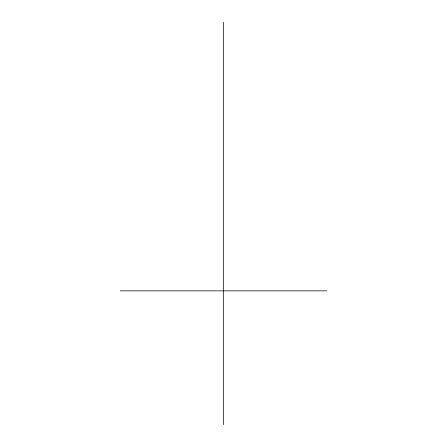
<?xml version="1.0" encoding="UTF-8"?>
<svg xmlns="http://www.w3.org/2000/svg" width="447" height="447" viewBox="0 0 447 447"><rect width="100%" height="100%" fill="white"/><g stroke="black" fill="none" stroke-linecap="round" stroke-linejoin="round"><path stroke-width="0.67" d="M120.271 290.846L326.729 290.846M223.5 22.35L223.5 424.65"/></g></svg>
